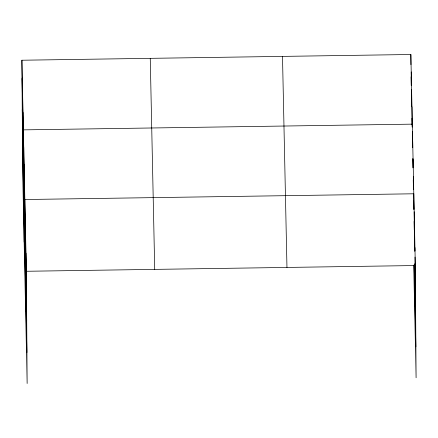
<?xml version="1.0" encoding="UTF-8"?>
<svg xmlns="http://www.w3.org/2000/svg" width="438" height="438" viewBox="0 0 438 438"><rect width="100%" height="100%" fill="white"/><g stroke="black" fill="none" stroke-linecap="round" stroke-linejoin="round"><path stroke-width="0.66" d="M21.9 60.23L26.362 271.27L27.145 383.496L22.683 172.457L21.9 60.23L410.855 54.504L415.317 265.543L416.1 377.77L413.718 265.165M26.362 271.27L415.317 265.543M411.068 76.809L411.249 85.514M411.506 97.57L411.693 106.275L411.589 89.325M411.944 118.331L412.131 127.036M412.382 139.087L412.552 147.124M412.99 167.88L412.815 158.49M413.248 179.936L413.445 189.309M413.686 200.692L413.872 209.402M414.124 221.382L414.304 230.016L414.178 211.729M414.572 242.641L414.759 251.275M415.01 263.238L415.443 283.829M414.605 265.001L415.662 314.829M414.156 264.974L415.881 346.77M282.499 56.392L286.961 267.432M150.256 58.342L154.718 269.381M22.026 78.522L26.488 289.562M22.245 109.522L26.707 320.561M22.469 141.458L26.932 352.497M414.939 247.601L414.961 250.99M415.005 257.09L415.065 265.893M414.556 229.665L414.687 247.957M413.91 209.369L413.8 193.788L24.846 199.52L25.628 311.741M414.299 265.034L414.583 306.014M413.434 176.377L413.521 189.249M413.061 158.967L413.127 167.776M412.695 141.556L412.738 147.655M412.344 126.856L412.328 124.146L23.373 129.872L24.156 242.099M412.377 131.597L412.486 147.152M411.961 106.735L412.087 125.027M411.222 71.914L411.315 85.459M410.855 54.504L410.926 64.665M25.984 253.334L26.11 271.62M25.601 235.392L25.732 253.684M25.223 217.456L25.349 235.743M24.479 182.104L24.605 200.396M24.106 164.693L24.238 182.985M23.74 147.283L23.866 165.575M23.006 112.462L23.132 130.754M22.634 95.051L22.765 113.343M22.267 77.641L22.398 95.933"/></g></svg>
